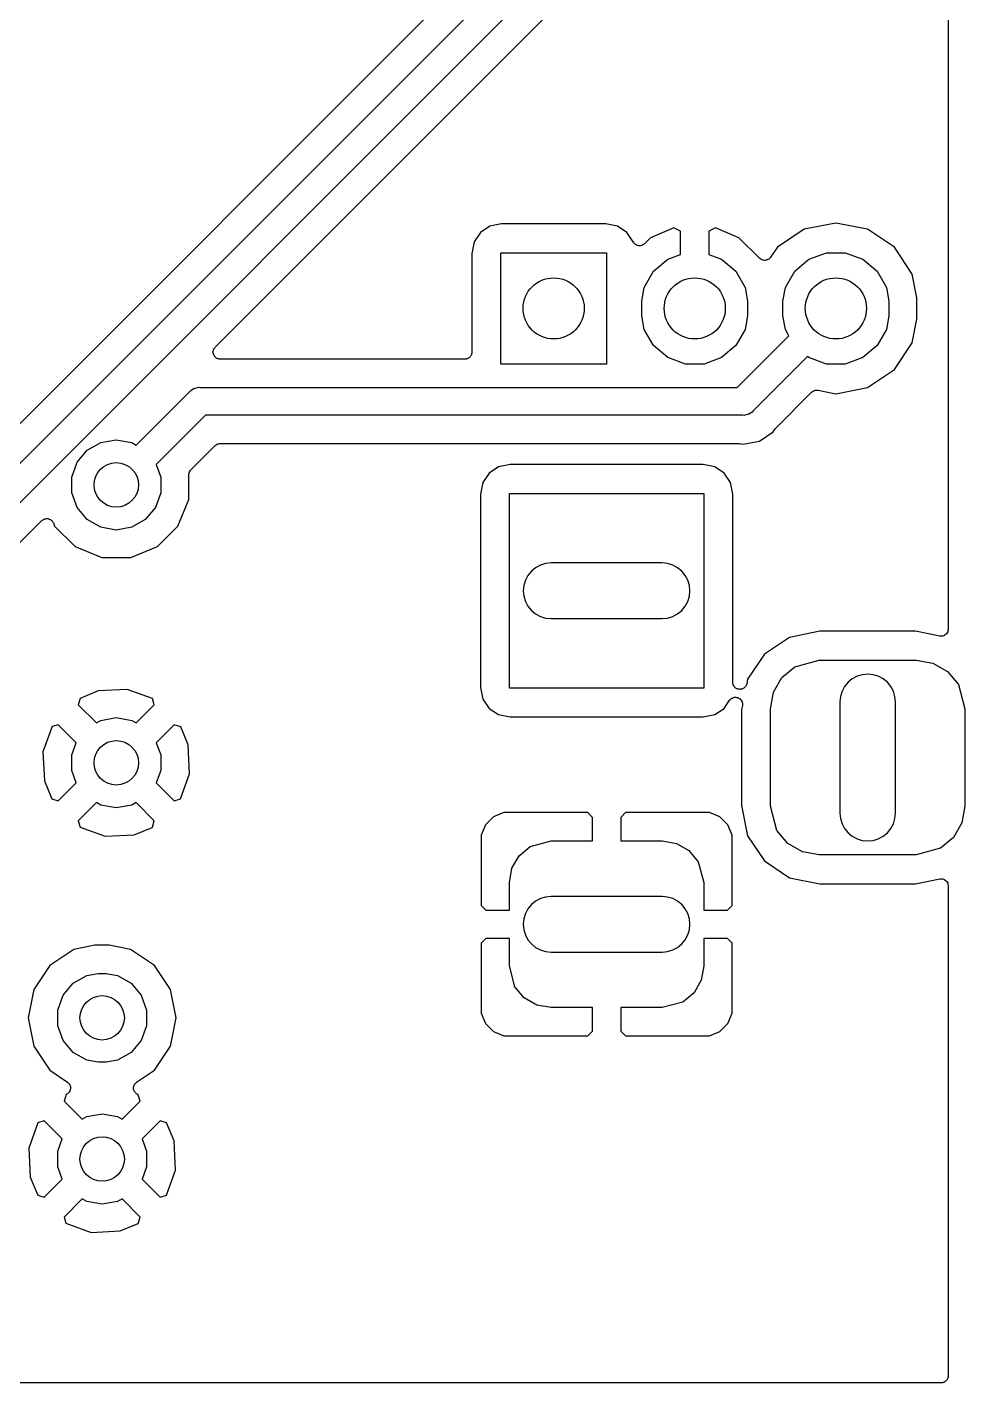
# Model space of a CAD drawing. Extents: x 137.1 to 186.2, y -96.2 to -47.4.
# Drawn here: x 169.27 to 186.16, y -96.23 to -71.84 of the extents above; entities that cross this region are included whole.
import ezdxf

# ---------------------------------------------------------------- set-up
doc = ezdxf.new("R2010")
doc.units = 0
doc.header["$MEASUREMENT"] = 0
doc.layers.add('BLACK', color=7, linetype='CONTINUOUS')

msp = doc.modelspace()

# ---------------------------------------------------------------- linework, layer by layer
at = {"layer": 'BLACK', "linetype": 'CONTINUOUS'}
for p, q in [((179.244, -68.8676), (167.029, -81.0827)), ((167.197, -81.6324), (179.657, -69.1729)), ((179.945, -69.592), (167.616, -81.9205)), ((185.854, -69.8537), (185.853, -82.6699)), ((172.659, -77.5958), (180.1, -70.1549)), ((183.832, -75.3619), (183.262, -75.4752)), ((184.402, -75.4752), (183.832, -75.3619)), ((177.433, -75.5323), (177.321, -75.7003)), ((177.601, -75.42), (177.433, -75.5323)), ((177.812, -75.3781), (177.601, -75.42)), ((179.692, -75.3781), (177.812, -75.3781)), ((179.903, -75.42), (179.692, -75.3781)), ((180.071, -75.5323), (179.903, -75.42)), ((180.194, -75.7162), (180.071, -75.5323)), ((180.916, -75.4477), (180.497, -75.6297)), ((181.038, -75.5073), (180.916, -75.4477)), ((181.038, -75.9298), (181.038, -75.5073)), ((181.668, -75.4477), (181.546, -75.5073)), ((181.546, -75.5073), (181.546, -75.9298)), ((182.087, -75.6297), (181.668, -75.4477)), ((183.262, -75.4752), (182.779, -75.798)), ((184.885, -75.798), (184.402, -75.4752)), ((177.321, -75.7003), (177.279, -75.911)), ((180.194, -75.7167), (180.194, -75.7162)), ((180.194, -75.7174), (180.194, -75.7167)), ((180.209, -75.7326), (180.194, -75.7174)), ((180.224, -75.7481), (180.209, -75.7326)), ((180.225, -75.7484), (180.224, -75.7481)), ((180.225, -75.7489), (180.225, -75.7484)), ((180.245, -75.7581), (180.225, -75.7489)), ((180.264, -75.7676), (180.245, -75.7581)), ((180.265, -75.768), (180.264, -75.7676)), ((180.264, -75.7676), (180.264, -75.7676)), ((180.286, -75.7701), (180.265, -75.768)), ((180.308, -75.7724), (180.286, -75.7701)), ((180.309, -75.7723), (180.308, -75.7722)), ((180.308, -75.7722), (180.308, -75.7724)), ((180.33, -75.7669), (180.309, -75.7723)), ((180.35, -75.7619), (180.33, -75.7669)), ((180.351, -75.7615), (180.35, -75.7619)), ((180.352, -75.7613), (180.351, -75.7615)), ((180.369, -75.7492), (180.352, -75.7613)), ((180.387, -75.7374), (180.369, -75.7492)), ((180.388, -75.7364), (180.387, -75.7368)), ((180.387, -75.7368), (180.387, -75.7374)), ((180.497, -75.6297), (180.388, -75.7364)), ((182.464, -75.9987), (182.087, -75.6297)), ((182.779, -75.798), (182.658, -75.9785)), ((185.208, -76.2811), (184.885, -75.798)), ((177.279, -75.911), (177.279, -77.6856)), ((177.799, -77.8985), (177.799, -75.8985)), ((177.799, -75.8985), (179.704, -75.8985)), ((179.704, -75.8985), (179.704, -77.8985)), ((180.551, -76.2293), (180.808, -76.0134)), ((180.808, -76.0134), (181.038, -75.9298)), ((181.546, -75.9298), (181.776, -76.0134)), ((181.776, -76.0134), (182.033, -76.2293)), ((182.465, -75.9991), (182.464, -75.9987)), ((182.465, -75.9997), (182.465, -75.9991)), ((182.483, -76.0116), (182.465, -75.9997)), ((182.5, -76.0237), (182.483, -76.0116)), ((182.501, -76.0238), (182.5, -76.0237)), ((182.502, -76.0242), (182.501, -76.0238)), ((182.522, -76.0293), (182.502, -76.0242)), ((182.543, -76.0346), (182.522, -76.0293)), ((182.544, -76.0345), (182.543, -76.0346)), ((182.545, -76.0347), (182.544, -76.0345)), ((182.566, -76.0324), (182.545, -76.0347)), ((182.587, -76.0303), (182.566, -76.0324)), ((182.588, -76.03), (182.587, -76.0303)), ((182.608, -76.0204), (182.588, -76.0299)), ((182.588, -76.0299), (182.588, -76.03)), ((182.627, -76.0112), (182.608, -76.0204)), ((182.628, -76.0104), (182.627, -76.0107)), ((182.627, -76.0107), (182.627, -76.0112)), ((182.643, -75.995), (182.628, -76.0104)), ((182.658, -75.9797), (182.643, -75.995)), ((182.658, -75.9785), (182.658, -75.979)), ((182.658, -75.979), (182.658, -75.9797)), ((183.091, -76.2293), (183.348, -76.0134)), ((183.348, -76.0134), (183.664, -75.8985)), ((183.664, -75.8985), (184, -75.8985)), ((184, -75.8985), (184.316, -76.0134)), ((184.316, -76.0134), (184.573, -76.2293)), ((180.383, -76.5202), (180.551, -76.2293)), ((182.033, -76.2293), (182.201, -76.5202)), ((182.923, -76.5202), (183.091, -76.2293)), ((184.573, -76.2293), (184.741, -76.5202)), ((185.292, -76.7072), (185.208, -76.2811)), ((180.339, -76.7677), (180.383, -76.5202)), ((182.201, -76.5202), (182.244, -76.7677)), ((182.879, -76.7677), (182.923, -76.5202)), ((184.741, -76.5202), (184.784, -76.7677)), ((180.339, -77.0293), (180.339, -76.7677)), ((182.244, -76.7677), (182.244, -77.0293)), ((182.879, -77.0293), (182.879, -76.7677)), ((184.784, -76.7677), (184.784, -77.0293)), ((185.292, -77.0898), (185.292, -76.7072)), ((180.383, -77.2768), (180.339, -77.0293)), ((182.244, -77.0293), (182.201, -77.2768)), ((182.923, -77.2768), (182.879, -77.0293)), ((184.784, -77.0293), (184.741, -77.2768)), ((180.551, -77.5677), (180.383, -77.2768)), ((182.201, -77.2768), (182.033, -77.5677)), ((182.988, -77.389), (182.923, -77.2768)), ((184.741, -77.2768), (184.573, -77.5677)), ((185.208, -77.5159), (185.292, -77.0898)), ((182.056, -78.3206), (182.988, -77.389)), ((184.885, -77.999), (185.208, -77.5159)), ((172.623, -77.6745), (172.624, -77.6691)), ((172.624, -77.6911), (172.623, -77.6745)), ((172.624, -77.6635), (172.63, -77.648)), ((172.624, -77.6691), (172.624, -77.6635)), ((172.624, -77.7077), (172.624, -77.6911)), ((172.626, -77.7129), (172.624, -77.7077)), ((172.627, -77.7185), (172.626, -77.7129)), ((172.634, -77.7335), (172.627, -77.7185)), ((172.63, -77.648), (172.634, -77.6319)), ((172.634, -77.6319), (172.637, -77.6274)), ((172.639, -77.7491), (172.634, -77.7335)), ((172.637, -77.6274), (172.639, -77.6221)), ((172.639, -77.6221), (172.65, -77.6094)), ((172.643, -77.7534), (172.639, -77.7491)), ((172.645, -77.7584), (172.643, -77.7534)), ((172.657, -77.7702), (172.645, -77.7584)), ((172.65, -77.6094), (172.659, -77.5958)), ((172.668, -77.7829), (172.657, -77.7702)), ((172.672, -77.7857), (172.668, -77.7829)), ((172.676, -77.7896), (172.672, -77.7857)), ((172.691, -77.7966), (172.676, -77.7896)), ((172.706, -77.8049), (172.691, -77.7966)), ((172.711, -77.8059), (172.706, -77.8049)), ((172.716, -77.8083), (172.711, -77.8059)), ((172.733, -77.8097), (172.716, -77.8083)), ((172.749, -77.8126), (172.733, -77.8097)), ((177.185, -77.8069), (177.174, -77.8107)), ((177.195, -77.8049), (177.185, -77.8069)), ((177.205, -77.7994), (177.195, -77.8049)), ((177.216, -77.7956), (177.205, -77.7994)), ((177.224, -77.7884), (177.216, -77.7956)), ((177.234, -77.7829), (177.224, -77.7884)), ((177.241, -77.7744), (177.234, -77.7829)), ((177.249, -77.7672), (177.241, -77.7744)), ((177.255, -77.7576), (177.249, -77.7672)), ((177.262, -77.7491), (177.255, -77.7576)), ((177.266, -77.7387), (177.262, -77.7491)), ((177.271, -77.729), (177.266, -77.7387)), ((177.273, -77.7181), (177.271, -77.729)), ((177.277, -77.7077), (177.273, -77.7181)), ((177.279, -77.6856), (177.277, -77.6965)), ((177.277, -77.6965), (177.277, -77.7077)), ((180.808, -77.7836), (180.551, -77.5677)), ((181.124, -77.8985), (180.808, -77.7836)), ((181.776, -77.7836), (181.46, -77.8985)), ((182.033, -77.5677), (181.776, -77.7836)), ((183.322, -77.7617), (182.344, -78.7397)), ((183.348, -77.7836), (183.322, -77.7617)), ((183.664, -77.8985), (183.348, -77.7836)), ((184.316, -77.7836), (184, -77.8985)), ((184.573, -77.5677), (184.316, -77.7836)), ((177.152, -77.8126), (172.749, -77.8126)), ((177.163, -77.8107), (177.152, -77.8126)), ((177.174, -77.8107), (177.163, -77.8107)), ((179.704, -77.8985), (177.799, -77.8985)), ((181.46, -77.8985), (181.124, -77.8985)), ((184, -77.8985), (183.664, -77.8985)), ((184.402, -78.3218), (184.885, -77.999)), ((171.239, -79.3584), (172.196, -78.4015)), ((172.196, -78.4015), (172.218, -78.3761)), ((172.218, -78.3761), (172.246, -78.3596)), ((172.246, -78.3596), (172.274, -78.3405)), ((172.274, -78.3405), (172.284, -78.3376)), ((172.284, -78.3376), (172.294, -78.3321)), ((172.294, -78.3321), (172.327, -78.3263)), ((172.327, -78.3263), (172.359, -78.3177)), ((172.359, -78.3177), (172.392, -78.3206)), ((172.392, -78.3206), (182.056, -78.3206)), ((182.758, -79.045), (183.396, -78.406)), ((183.396, -78.406), (183.411, -78.3957)), ((183.411, -78.3957), (183.425, -78.3845)), ((183.425, -78.3845), (183.429, -78.3831)), ((183.429, -78.3831), (183.433, -78.3807)), ((183.433, -78.3807), (183.45, -78.3761)), ((183.45, -78.3761), (183.467, -78.3703)), ((183.467, -78.3703), (183.471, -78.3704)), ((183.471, -78.3704), (183.475, -78.3693)), ((183.475, -78.3693), (183.493, -78.3709)), ((183.493, -78.3709), (183.511, -78.3713)), ((183.511, -78.3713), (183.832, -78.4351)), ((183.832, -78.4351), (184.402, -78.3218)), ((182.294, -78.7816), (182.267, -78.8007)), ((182.323, -78.7651), (182.294, -78.7816)), ((182.344, -78.7397), (182.323, -78.7651)), ((172.484, -78.8206), (171.597, -79.7085)), ((182.149, -78.8206), (172.484, -78.8206)), ((182.182, -78.8235), (182.149, -78.8206)), ((182.214, -78.8149), (182.182, -78.8235)), ((182.247, -78.8091), (182.214, -78.8149)), ((182.256, -78.8036), (182.247, -78.8091)), ((182.267, -78.8007), (182.256, -78.8036)), ((170.6, -79.3101), (170.878, -79.2612)), ((170.878, -79.2612), (171.156, -79.3101)), ((182.456, -79.2846), (182.706, -79.1171)), ((182.706, -79.1171), (182.742, -79.0642)), ((182.742, -79.0642), (182.75, -79.0552)), ((182.75, -79.0552), (182.758, -79.045)), ((170.174, -79.6673), (170.356, -79.4512)), ((170.356, -79.4512), (170.6, -79.3101)), ((171.156, -79.3101), (171.239, -79.3584)), ((172.223, -79.8003), (172.658, -79.3658)), ((172.658, -79.3658), (172.662, -79.3626)), ((172.662, -79.3626), (172.666, -79.3583)), ((172.666, -79.3583), (172.68, -79.35)), ((172.68, -79.35), (172.694, -79.3405)), ((172.694, -79.3405), (172.699, -79.3391)), ((172.699, -79.3391), (172.704, -79.3363)), ((172.704, -79.3363), (172.72, -79.3334)), ((172.72, -79.3334), (172.736, -79.3291)), ((172.736, -79.3291), (172.742, -79.3296)), ((172.742, -79.3296), (172.747, -79.3286)), ((172.747, -79.3286), (182.073, -79.3286)), ((182.073, -79.3286), (182.085, -79.3308)), ((182.085, -79.3308), (182.098, -79.331)), ((182.098, -79.331), (182.16, -79.3434)), ((182.16, -79.3434), (182.222, -79.331)), ((182.222, -79.331), (182.456, -79.2846)), ((182.222, -79.331), (182.222, -79.331)), ((170.078, -79.9324), (170.174, -79.6673)), ((171.597, -79.7085), (171.678, -79.9324)), ((177.757, -79.75), (177.589, -79.8623)), ((177.968, -79.7081), (177.757, -79.75)), ((181.442, -79.7081), (177.968, -79.7081)), ((181.653, -79.75), (181.442, -79.7081)), ((181.821, -79.8623), (181.653, -79.75)), ((170.078, -80.2146), (170.078, -79.9324)), ((171.678, -79.9324), (171.678, -80.2146)), ((172.186, -79.879), (172.191, -79.863)), ((172.187, -79.8846), (172.186, -79.879)), ((172.186, -79.8901), (172.187, -79.8846)), ((172.186, -80.3337), (172.186, -79.8901)), ((172.191, -79.863), (172.194, -79.8466)), ((172.194, -79.8466), (172.196, -79.8418)), ((172.196, -79.8418), (172.198, -79.8364)), ((172.198, -79.8364), (172.207, -79.8228)), ((172.207, -79.8228), (172.216, -79.8084)), ((172.216, -79.8084), (172.22, -79.8049)), ((172.22, -79.8049), (172.223, -79.8003)), ((177.589, -79.8623), (177.476, -80.0303)), ((181.934, -80.0303), (181.821, -79.8623)), ((170.174, -80.4797), (170.078, -80.2146)), ((171.678, -80.2146), (171.582, -80.4797)), ((177.476, -80.0303), (177.435, -80.241)), ((177.435, -80.241), (177.435, -83.716)), ((177.955, -83.7285), (177.955, -80.2285)), ((177.955, -80.2285), (181.455, -80.2285)), ((181.455, -80.2285), (181.455, -83.7285)), ((181.975, -80.241), (181.934, -80.0303)), ((181.975, -83.6265), (181.975, -80.241)), ((170.356, -80.6958), (170.174, -80.4797)), ((171.582, -80.4797), (171.4, -80.6958)), ((171.987, -80.8144), (172.186, -80.3337)), ((168.161, -82.0937), (169.539, -80.7166)), ((169.539, -80.7166), (169.55, -80.7087)), ((169.55, -80.7087), (169.56, -80.6993)), ((169.56, -80.6993), (169.568, -80.6961)), ((169.568, -80.6961), (169.575, -80.6913)), ((169.575, -80.6913), (169.588, -80.6877)), ((169.588, -80.6877), (169.601, -80.6824)), ((169.601, -80.6824), (169.609, -80.6821)), ((169.609, -80.6821), (169.617, -80.6799)), ((169.617, -80.6799), (169.631, -80.6811)), ((169.631, -80.6811), (169.645, -80.6805)), ((169.645, -80.6805), (169.653, -80.683)), ((169.653, -80.683), (169.661, -80.6838)), ((169.661, -80.6838), (169.674, -80.6896)), ((169.674, -80.6896), (169.687, -80.6938)), ((169.687, -80.6938), (169.694, -80.6989)), ((169.694, -80.6989), (169.701, -80.7024)), ((169.701, -80.7024), (169.711, -80.7122)), ((169.711, -80.7122), (169.722, -80.7206)), ((169.722, -80.7206), (169.726, -80.7277)), ((169.726, -80.7277), (169.732, -80.7336)), ((169.732, -80.7336), (169.738, -80.7461)), ((170.6, -80.8369), (170.356, -80.6958)), ((171.4, -80.6958), (171.156, -80.8369)), ((169.738, -80.7461), (169.746, -80.7578)), ((169.746, -80.7578), (169.769, -80.8144)), ((169.769, -80.8144), (170.137, -81.1824)), ((170.878, -80.8858), (170.6, -80.8369)), ((171.156, -80.8369), (170.878, -80.8858)), ((171.619, -81.1824), (171.987, -80.8144)), ((170.137, -81.1824), (170.618, -81.3815)), ((171.138, -81.3815), (171.619, -81.1824)), ((170.618, -81.3815), (171.138, -81.3815)), ((178.289, -81.7007), (178.243, -81.7872)), ((178.351, -81.6249), (178.289, -81.7007)), ((178.427, -81.5628), (178.351, -81.6249)), ((178.514, -81.5166), (178.427, -81.5628)), ((178.607, -81.4881), (178.514, -81.5166)), ((178.705, -81.4785), (178.607, -81.4881)), ((180.705, -81.4785), (178.705, -81.4785)), ((180.803, -81.4881), (180.705, -81.4785)), ((180.896, -81.5166), (180.803, -81.4881)), ((180.983, -81.5628), (180.896, -81.5166)), ((181.059, -81.6249), (180.983, -81.5628)), ((181.121, -81.7007), (181.059, -81.6249)), ((181.167, -81.7872), (181.121, -81.7007)), ((178.215, -81.881), (178.205, -81.9785)), ((178.243, -81.7872), (178.215, -81.881)), ((181.195, -81.881), (181.167, -81.7872)), ((181.205, -81.9785), (181.195, -81.881)), ((178.205, -81.9785), (178.215, -82.076)), ((178.215, -82.076), (178.243, -82.1698)), ((178.243, -82.1698), (178.289, -82.2563)), ((181.121, -82.2563), (181.167, -82.1698)), ((181.167, -82.1698), (181.195, -82.076)), ((181.195, -82.076), (181.205, -81.9785)), ((178.289, -82.2563), (178.351, -82.3321)), ((178.351, -82.3321), (178.427, -82.3942)), ((178.427, -82.3942), (178.514, -82.4404)), ((178.514, -82.4404), (178.607, -82.4689)), ((180.803, -82.4689), (180.896, -82.4404)), ((180.896, -82.4404), (180.983, -82.3942)), ((180.983, -82.3942), (181.059, -82.3321)), ((181.059, -82.3321), (181.121, -82.2563)), ((178.607, -82.4689), (178.705, -82.4785)), ((178.705, -82.4785), (180.705, -82.4785)), ((180.705, -82.4785), (180.803, -82.4689)), ((185.853, -82.6726), (185.849, -82.6929)), ((185.853, -82.6699), (185.853, -82.6713)), ((185.853, -82.6713), (185.853, -82.6726)), ((182.997, -82.8166), (182.545, -83.1185)), ((183.543, -82.7081), (182.997, -82.8166)), ((185.267, -82.7081), (183.543, -82.7081)), ((185.702, -82.7944), (185.267, -82.7081)), ((185.703, -82.7945), (185.702, -82.7944)), ((185.704, -82.7949), (185.703, -82.7945)), ((185.725, -82.7949), (185.704, -82.7949)), ((185.746, -82.7954), (185.725, -82.7949)), ((185.747, -82.7949), (185.746, -82.7954)), ((185.749, -82.7949), (185.747, -82.7949)), ((185.768, -82.7879), (185.749, -82.7949)), ((185.788, -82.7812), (185.768, -82.7879)), ((185.789, -82.7803), (185.788, -82.7812)), ((185.79, -82.7799), (185.789, -82.7803)), ((185.806, -82.7666), (185.79, -82.7799)), ((185.822, -82.7536), (185.806, -82.7666)), ((185.823, -82.7524), (185.822, -82.7536)), ((185.824, -82.7515), (185.823, -82.7524)), ((185.834, -82.7336), (185.824, -82.7515)), ((185.845, -82.7159), (185.834, -82.7336)), ((185.846, -82.7133), (185.845, -82.7145)), ((185.845, -82.7145), (185.845, -82.7159)), ((185.849, -82.6929), (185.846, -82.7133)), ((182.545, -83.1185), (182.243, -83.5704)), ((182.86, -83.5411), (183.093, -83.3457)), ((183.093, -83.3457), (183.53, -83.2285)), ((183.53, -83.2285), (185.28, -83.2285)), ((185.28, -83.2285), (185.579, -83.2813)), ((185.579, -83.2813), (185.842, -83.4332)), ((181.977, -83.6361), (181.975, -83.6265)), ((181.977, -83.6458), (181.977, -83.6361)), ((181.981, -83.6576), (181.977, -83.6458)), ((181.983, -83.6699), (181.981, -83.6576)), ((182.223, -83.6604), (182.222, -83.6699)), ((182.227, -83.6513), (182.223, -83.6604)), ((182.243, -83.5704), (182.227, -83.6513)), ((182.708, -83.8042), (182.86, -83.5411)), ((184.051, -83.6249), (183.989, -83.7007)), ((184.127, -83.5628), (184.051, -83.6249)), ((184.214, -83.5166), (184.127, -83.5628)), ((184.307, -83.4881), (184.214, -83.5166)), ((184.405, -83.4785), (184.307, -83.4881)), ((184.503, -83.4881), (184.405, -83.4785)), ((184.596, -83.5166), (184.503, -83.4881)), ((184.683, -83.5628), (184.596, -83.5166)), ((184.759, -83.6249), (184.683, -83.5628)), ((184.821, -83.7007), (184.759, -83.6249)), ((185.842, -83.4332), (186.038, -83.666)), ((170.553, -83.7795), (170.228, -83.9139)), ((171.076, -83.7546), (170.553, -83.7795)), ((171.529, -83.9175), (171.076, -83.7546)), ((177.435, -83.716), (177.476, -83.9267)), ((181.455, -83.7285), (177.955, -83.7285)), ((181.966, -83.9085), (181.983, -83.8992)), ((181.988, -83.6784), (181.983, -83.6699)), ((181.983, -83.8992), (181.986, -83.8988)), ((181.986, -83.8988), (181.989, -83.8976)), ((181.991, -83.6876), (181.988, -83.6784)), ((181.989, -83.8976), (182.008, -83.8955)), ((181.999, -83.6973), (181.991, -83.6876)), ((182.005, -83.7081), (181.999, -83.6973)), ((182.013, -83.7144), (182.005, -83.7081)), ((182.008, -83.8955), (182.027, -83.8925)), ((182.019, -83.722), (182.013, -83.7144)), ((182.029, -83.7285), (182.019, -83.722)), ((182.027, -83.8925), (182.03, -83.8931)), ((182.039, -83.7365), (182.029, -83.7285)), ((182.03, -83.8931), (182.033, -83.8928)), ((182.033, -83.8928), (182.051, -83.8974)), ((182.048, -83.7398), (182.039, -83.7365)), ((182.056, -83.7449), (182.048, -83.7398)), ((182.051, -83.8974), (182.07, -83.9011)), ((182.069, -83.7473), (182.056, -83.7449)), ((182.08, -83.7516), (182.069, -83.7473)), ((182.07, -83.9011), (182.073, -83.9026)), ((182.073, -83.9026), (182.075, -83.9033)), ((182.075, -83.9033), (182.091, -83.914)), ((182.09, -83.7516), (182.08, -83.7516)), ((182.1, -83.7535), (182.09, -83.7516)), ((182.112, -83.7516), (182.1, -83.7535)), ((182.124, -83.7516), (182.112, -83.7516)), ((182.134, -83.7482), (182.124, -83.7516)), ((182.143, -83.7468), (182.134, -83.7482)), ((182.154, -83.7408), (182.143, -83.7468)), ((182.166, -83.7365), (182.154, -83.7408)), ((182.173, -83.7302), (182.166, -83.7365)), ((182.182, -83.7256), (182.173, -83.7302)), ((182.19, -83.7162), (182.182, -83.7256)), ((182.2, -83.7081), (182.19, -83.7162)), ((182.205, -83.6997), (182.2, -83.7081)), ((182.211, -83.6924), (182.205, -83.6997)), ((182.216, -83.6808), (182.211, -83.6924)), ((182.222, -83.6699), (182.216, -83.6808)), ((182.655, -84.1035), (182.708, -83.8042)), ((183.915, -83.881), (183.905, -83.9785)), ((183.943, -83.7872), (183.915, -83.881)), ((183.989, -83.7007), (183.943, -83.7872)), ((184.867, -83.7872), (184.821, -83.7007)), ((184.895, -83.881), (184.867, -83.7872)), ((184.905, -83.9785), (184.895, -83.881)), ((186.038, -83.666), (186.155, -84.1035)), ((170.228, -83.9139), (170.193, -84.0297)), ((170.193, -84.0297), (170.52, -84.3564)), ((171.236, -84.3564), (171.563, -84.0297)), ((171.563, -84.0297), (171.529, -83.9175)), ((177.476, -83.9267), (177.589, -84.0947)), ((177.589, -84.0947), (177.757, -84.207)), ((181.653, -84.207), (181.821, -84.0947)), ((181.821, -84.0947), (181.919, -83.9489)), ((181.919, -83.9489), (181.932, -83.935)), ((181.932, -83.935), (181.945, -83.9205)), ((181.945, -83.9205), (181.947, -83.9191)), ((181.947, -83.9191), (181.949, -83.9171)), ((181.949, -83.9171), (181.966, -83.9085)), ((182.091, -83.914), (182.108, -83.924)), ((182.108, -83.924), (182.11, -83.9262)), ((182.11, -83.9262), (182.112, -83.9278)), ((182.112, -83.9278), (182.124, -83.9433)), ((182.124, -83.9433), (182.136, -83.9584)), ((182.149, -84.0443), (182.135, -84.116)), ((182.135, -84.116), (182.135, -85.841)), ((182.136, -83.9584), (182.137, -83.9611)), ((182.137, -83.9611), (182.138, -83.9633)), ((182.138, -83.9633), (182.144, -83.9819)), ((182.144, -83.9819), (182.15, -84.0002)), ((182.151, -84.0057), (182.149, -84.0249)), ((182.149, -84.0249), (182.149, -84.0443)), ((182.15, -84.0002), (182.15, -84.003)), ((182.15, -84.003), (182.151, -84.0057)), ((182.655, -85.8535), (182.655, -84.1035)), ((183.905, -83.9785), (183.905, -85.9785)), ((184.905, -85.9785), (184.905, -83.9785)), ((186.155, -84.1035), (186.155, -85.8535)), ((169.834, -84.3889), (169.722, -84.4226)), ((170.158, -84.7127), (169.834, -84.3889)), ((170.52, -84.3564), (170.6, -84.3101)), ((170.6, -84.3101), (170.878, -84.2612)), ((170.878, -84.2612), (171.156, -84.3101)), ((171.156, -84.3101), (171.236, -84.3564)), ((171.922, -84.3889), (171.598, -84.7127)), ((172.038, -84.4237), (171.922, -84.3889)), ((177.757, -84.207), (177.968, -84.2489)), ((177.968, -84.2489), (181.442, -84.2489)), ((181.442, -84.2489), (181.653, -84.207)), ((169.722, -84.4226), (169.559, -84.8759)), ((172.172, -84.7482), (172.038, -84.4237)), ((169.559, -84.8759), (169.584, -85.3988)), ((170.078, -84.9324), (170.158, -84.7127)), ((171.598, -84.7127), (171.678, -84.9324)), ((172.197, -85.2711), (172.172, -84.7482)), ((170.078, -85.2146), (170.078, -84.9324)), ((171.678, -84.9324), (171.678, -85.2146)), ((170.158, -85.4343), (170.078, -85.2146)), ((171.678, -85.2146), (171.598, -85.4343)), ((172.034, -85.7244), (172.197, -85.2711)), ((169.584, -85.3988), (169.718, -85.7233)), ((169.834, -85.7581), (170.158, -85.4343)), ((171.598, -85.4343), (171.922, -85.7581)), ((169.718, -85.7233), (169.834, -85.7581)), ((170.52, -85.7906), (170.193, -86.1173)), ((170.6, -85.8369), (170.52, -85.7906)), ((170.878, -85.8858), (170.6, -85.8369)), ((171.156, -85.8369), (170.878, -85.8858)), ((171.236, -85.7906), (171.156, -85.8369)), ((171.563, -86.1173), (171.236, -85.7906)), ((171.922, -85.7581), (172.034, -85.7244)), ((182.135, -85.841), (182.243, -86.3866)), ((182.772, -86.291), (182.655, -85.8535)), ((186.155, -85.8535), (186.102, -86.1528)), ((177.667, -86.0478), (177.524, -86.1907)), ((177.854, -85.9705), (177.667, -86.0478)), ((179.367, -85.9705), (177.854, -85.9705)), ((179.451, -86.0549), (179.367, -85.9705)), ((179.451, -86.4785), (179.451, -86.0549)), ((180.043, -85.9705), (179.959, -86.0549)), ((179.959, -86.0549), (179.959, -86.4785)), ((181.556, -85.9705), (180.043, -85.9705)), ((181.743, -86.0478), (181.556, -85.9705)), ((181.886, -86.1907), (181.743, -86.0478)), ((183.905, -85.9785), (183.915, -86.076)), ((183.915, -86.076), (183.943, -86.1698)), ((184.867, -86.1698), (184.895, -86.076)), ((184.895, -86.076), (184.905, -85.9785)), ((170.193, -86.1173), (170.227, -86.2295)), ((170.227, -86.2295), (170.68, -86.3924)), ((171.203, -86.3675), (171.523, -86.2349)), ((171.523, -86.2349), (171.528, -86.2331)), ((171.528, -86.2331), (171.563, -86.1173)), ((177.524, -86.1907), (177.447, -86.3775)), ((181.963, -86.3775), (181.886, -86.1907)), ((182.968, -86.5238), (182.772, -86.291)), ((183.943, -86.1698), (183.989, -86.2563)), ((183.989, -86.2563), (184.051, -86.3321)), ((184.051, -86.3321), (184.127, -86.3942)), ((184.683, -86.3942), (184.759, -86.3321)), ((184.759, -86.3321), (184.821, -86.2563)), ((184.821, -86.2563), (184.867, -86.1698)), ((186.102, -86.1528), (185.95, -86.4159)), ((170.68, -86.3924), (171.203, -86.3675)), ((177.447, -86.3775), (177.447, -87.6401)), ((178.13, -86.7464), (178.33, -86.579)), ((178.33, -86.579), (178.705, -86.4785)), ((178.705, -86.4785), (179.451, -86.4785)), ((179.959, -86.4785), (180.705, -86.4785)), ((180.705, -86.4785), (180.962, -86.5237)), ((180.962, -86.5237), (181.187, -86.654)), ((181.963, -87.6401), (181.963, -86.3775)), ((182.243, -86.3866), (182.545, -86.8385)), ((183.231, -86.6757), (182.968, -86.5238)), ((184.127, -86.3942), (184.214, -86.4404)), ((184.214, -86.4404), (184.307, -86.4689)), ((184.307, -86.4689), (184.405, -86.4785)), ((184.405, -86.4785), (184.503, -86.4689)), ((184.503, -86.4689), (184.596, -86.4404)), ((184.596, -86.4404), (184.683, -86.3942)), ((185.95, -86.4159), (185.718, -86.6113)), ((178, -86.972), (178.13, -86.7464)), ((181.187, -86.654), (181.355, -86.8535)), ((183.53, -86.7285), (183.231, -86.6757)), ((185.28, -86.7285), (183.53, -86.7285)), ((185.718, -86.6113), (185.28, -86.7285)), ((177.955, -87.2285), (178, -86.972)), ((181.355, -86.8535), (181.455, -87.2285)), ((182.545, -86.8385), (182.997, -87.1404)), ((177.955, -87.7245), (177.955, -87.2285)), ((181.455, -87.2285), (181.455, -87.7245)), ((182.997, -87.1404), (183.543, -87.2489)), ((183.543, -87.2489), (185.267, -87.2489)), ((185.267, -87.2489), (185.702, -87.1626)), ((185.702, -87.1626), (185.703, -87.1625)), ((185.703, -87.1625), (185.704, -87.1621)), ((185.704, -87.1621), (185.725, -87.1621)), ((185.725, -87.1621), (185.746, -87.1616)), ((185.746, -87.1616), (185.747, -87.1621)), ((185.747, -87.1621), (185.749, -87.1621)), ((185.749, -87.1621), (185.768, -87.1691)), ((185.768, -87.1691), (185.788, -87.1758)), ((185.788, -87.1758), (185.789, -87.1767)), ((185.789, -87.1767), (185.79, -87.1771)), ((185.79, -87.1771), (185.806, -87.1904)), ((185.806, -87.1904), (185.822, -87.2034)), ((185.822, -87.2034), (185.823, -87.2046)), ((185.823, -87.2046), (185.824, -87.2055)), ((185.824, -87.2055), (185.834, -87.2234)), ((185.834, -87.2234), (185.845, -87.2411)), ((185.845, -87.2411), (185.845, -87.2425)), ((185.845, -87.2425), (185.846, -87.2437)), ((185.846, -87.2437), (185.849, -87.2641)), ((185.849, -87.2641), (185.853, -87.2844)), ((185.853, -87.2844), (185.853, -87.2857)), ((185.853, -87.2857), (185.853, -87.2871)), ((185.853, -87.2871), (185.853, -96.1025)), ((178.427, -87.5628), (178.351, -87.6249)), ((178.514, -87.5166), (178.427, -87.5628)), ((178.607, -87.4881), (178.514, -87.5166)), ((178.705, -87.4785), (178.607, -87.4881)), ((180.705, -87.4785), (178.705, -87.4785)), ((180.803, -87.4881), (180.705, -87.4785)), ((180.896, -87.5166), (180.803, -87.4881)), ((180.983, -87.5628), (180.896, -87.5166)), ((181.059, -87.6249), (180.983, -87.5628)), ((177.447, -87.6401), (177.531, -87.7245)), ((177.531, -87.7245), (177.955, -87.7245)), ((178.243, -87.7872), (178.215, -87.881)), ((178.289, -87.7007), (178.243, -87.7872)), ((178.351, -87.6249), (178.289, -87.7007)), ((181.121, -87.7007), (181.059, -87.6249)), ((181.167, -87.7872), (181.121, -87.7007)), ((181.195, -87.881), (181.167, -87.7872)), ((181.455, -87.7245), (181.879, -87.7245)), ((181.879, -87.7245), (181.963, -87.6401)), ((178.215, -87.881), (178.205, -87.9785)), ((178.205, -87.9785), (178.215, -88.076)), ((181.205, -87.9785), (181.195, -87.881)), ((181.195, -88.076), (181.205, -87.9785)), ((177.531, -88.2325), (177.447, -88.3169)), ((177.955, -88.2325), (177.531, -88.2325)), ((177.955, -88.7285), (177.955, -88.2325)), ((178.215, -88.076), (178.243, -88.1698)), ((178.243, -88.1698), (178.289, -88.2563)), ((178.289, -88.2563), (178.351, -88.3321)), ((181.059, -88.3321), (181.121, -88.2563)), ((181.121, -88.2563), (181.167, -88.1698)), ((181.167, -88.1698), (181.195, -88.076)), ((181.455, -88.2325), (181.455, -88.7285)), ((181.879, -88.2325), (181.455, -88.2325)), ((181.963, -88.3169), (181.879, -88.2325)), ((170.114, -88.4299), (169.681, -88.719)), ((170.495, -88.354), (170.114, -88.4299)), ((170.753, -88.354), (170.495, -88.354)), ((170.928, -88.3888), (170.753, -88.354)), ((171.134, -88.4299), (170.928, -88.3888)), ((170.928, -88.3888), (170.928, -88.3888)), ((171.567, -88.719), (171.134, -88.4299)), ((177.447, -88.3169), (177.447, -89.5795)), ((178.351, -88.3321), (178.427, -88.3942)), ((178.427, -88.3942), (178.514, -88.4404)), ((178.514, -88.4404), (178.607, -88.4689)), ((178.607, -88.4689), (178.705, -88.4785)), ((178.705, -88.4785), (180.705, -88.4785)), ((180.705, -88.4785), (180.803, -88.4689)), ((180.803, -88.4689), (180.896, -88.4404)), ((180.896, -88.4404), (180.983, -88.3942)), ((180.983, -88.3942), (181.059, -88.3321)), ((181.963, -89.5795), (181.963, -88.3169)), ((169.681, -88.719), (169.392, -89.1516)), ((171.856, -89.1516), (171.567, -88.719)), ((178.055, -89.1035), (177.955, -88.7285)), ((181.455, -88.7285), (181.41, -88.985)), ((170.102, -89.0397), (170.346, -88.8986)), ((170.346, -88.8986), (170.554, -88.862)), ((170.554, -88.862), (170.694, -88.862)), ((170.694, -88.862), (170.902, -88.8986)), ((170.902, -88.8986), (171.146, -89.0397)), ((181.41, -88.985), (181.28, -89.2106)), ((169.392, -89.1516), (169.29, -89.662)), ((169.824, -89.5209), (169.92, -89.2558)), ((169.92, -89.2558), (170.102, -89.0397)), ((171.146, -89.0397), (171.328, -89.2558)), ((171.328, -89.2558), (171.424, -89.5209)), ((171.958, -89.662), (171.856, -89.1516)), ((178.223, -89.303), (178.055, -89.1035)), ((181.28, -89.2106), (181.08, -89.378)), ((178.448, -89.4333), (178.223, -89.303)), ((178.705, -89.4785), (178.448, -89.4333)), ((179.451, -89.4785), (178.705, -89.4785)), ((179.451, -89.9021), (179.451, -89.4785)), ((180.705, -89.4785), (179.959, -89.4785)), ((179.959, -89.4785), (179.959, -89.9021)), ((181.08, -89.378), (180.705, -89.4785)), ((169.29, -89.662), (169.392, -90.1724)), ((169.824, -89.8031), (169.824, -89.5209)), ((171.424, -89.5209), (171.424, -89.8031)), ((171.856, -90.1724), (171.958, -89.662)), ((177.447, -89.5795), (177.524, -89.7663)), ((181.886, -89.7663), (181.963, -89.5795)), ((169.92, -90.0682), (169.824, -89.8031)), ((171.424, -89.8031), (171.328, -90.0682)), ((177.524, -89.7663), (177.667, -89.9092)), ((177.667, -89.9092), (177.854, -89.9865)), ((177.854, -89.9865), (179.367, -89.9865)), ((179.367, -89.9865), (179.451, -89.9021)), ((179.959, -89.9021), (180.043, -89.9865)), ((180.043, -89.9865), (181.556, -89.9865)), ((181.556, -89.9865), (181.743, -89.9092)), ((181.743, -89.9092), (181.886, -89.7663)), ((169.392, -90.1724), (169.681, -90.605)), ((170.102, -90.2843), (169.92, -90.0682)), ((171.328, -90.0682), (171.146, -90.2843)), ((171.567, -90.605), (171.856, -90.1724)), ((170.346, -90.4254), (170.102, -90.2843)), ((170.554, -90.462), (170.346, -90.4254)), ((170.694, -90.462), (170.554, -90.462)), ((170.902, -90.4254), (170.694, -90.462)), ((171.146, -90.2843), (170.902, -90.4254)), ((169.681, -90.605), (170, -90.818)), ((171.245, -90.8201), (171.567, -90.605)), ((170, -90.818), (170.003, -90.8209)), ((170.003, -90.8209), (170.007, -90.8229)), ((170.007, -90.8229), (170.019, -90.8361)), ((170.019, -90.8361), (170.032, -90.8485)), ((170.032, -90.8485), (170.033, -90.8523)), ((170.033, -90.8523), (170.036, -90.8554)), ((170.036, -90.8554), (170.043, -90.872)), ((170.043, -90.9783), (170.042, -90.9823)), ((170.043, -90.872), (170.051, -90.8881)), ((170.045, -90.9748), (170.043, -90.9783)), ((170.05, -90.9573), (170.045, -90.9748)), ((170.055, -90.9402), (170.05, -90.9573)), ((170.051, -90.8881), (170.052, -90.8922)), ((170.052, -90.8922), (170.053, -90.8961)), ((170.053, -90.8961), (170.054, -90.9141)), ((170.054, -90.9141), (170.056, -90.9319)), ((170.056, -90.9319), (170.055, -90.936)), ((170.055, -90.936), (170.055, -90.9402)), ((171.189, -90.934), (171.191, -90.9191)), ((171.191, -90.941), (171.189, -90.934)), ((171.19, -90.9042), (171.193, -90.8974)), ((171.191, -90.9191), (171.19, -90.9042)), ((171.191, -90.9483), (171.191, -90.941)), ((171.196, -90.9623), (171.191, -90.9483)), ((171.193, -90.8974), (171.194, -90.8902)), ((171.194, -90.8902), (171.2, -90.8768)), ((171.199, -90.9769), (171.196, -90.9623)), ((171.203, -90.9829), (171.199, -90.9769)), ((171.2, -90.8768), (171.205, -90.8627)), ((171.205, -90.8627), (171.21, -90.8571)), ((171.21, -90.8571), (171.213, -90.8506)), ((171.213, -90.8506), (171.224, -90.8403)), ((171.224, -90.8403), (171.234, -90.8288)), ((171.234, -90.8288), (171.24, -90.8251)), ((171.24, -90.8251), (171.245, -90.8201)), ((169.974, -91.0424), (169.939, -91.1582)), ((169.939, -91.1582), (170.266, -91.4849)), ((169.978, -91.0409), (169.974, -91.0424)), ((169.981, -91.0387), (169.978, -91.0409)), ((169.985, -91.0375), (169.981, -91.0387)), ((170, -91.0269), (169.985, -91.0375)), ((170.015, -91.0172), (170, -91.0269)), ((170.018, -91.0139), (170.015, -91.0172)), ((170.021, -91.0114), (170.018, -91.0139)), ((170.031, -90.9965), (170.021, -91.0114)), ((170.042, -90.9823), (170.031, -90.9965)), ((170.982, -91.4849), (171.309, -91.1582)), ((171.206, -90.9897), (171.203, -90.9829)), ((171.216, -91.0011), (171.206, -90.9897)), ((171.224, -91.0135), (171.216, -91.0011)), ((171.23, -91.0178), (171.224, -91.0135)), ((171.234, -91.0233), (171.23, -91.0178)), ((171.247, -91.0308), (171.234, -91.0233)), ((171.259, -91.0396), (171.247, -91.0308)), ((171.266, -91.0416), (171.259, -91.0396)), ((171.273, -91.0452), (171.266, -91.0416)), ((171.275, -91.046), (171.273, -91.0452)), ((171.309, -91.1582), (171.275, -91.046)), ((170.266, -91.4849), (170.346, -91.4386)), ((170.346, -91.4386), (170.624, -91.3897)), ((170.624, -91.3897), (170.902, -91.4386)), ((170.902, -91.4386), (170.982, -91.4849)), ((169.468, -91.5511), (169.305, -92.0044)), ((169.58, -91.5174), (169.468, -91.5511)), ((169.904, -91.8412), (169.58, -91.5174)), ((171.668, -91.5174), (171.344, -91.8412)), ((171.784, -91.5522), (171.668, -91.5174)), ((171.918, -91.8767), (171.784, -91.5522)), ((169.824, -92.0609), (169.904, -91.8412)), ((171.344, -91.8412), (171.424, -92.0609)), ((171.943, -92.3996), (171.918, -91.8767)), ((169.305, -92.0044), (169.33, -92.5273)), ((169.824, -92.3431), (169.824, -92.0609)), ((171.424, -92.0609), (171.424, -92.3431)), ((169.904, -92.5628), (169.824, -92.3431)), ((171.424, -92.3431), (171.344, -92.5628)), ((171.78, -92.8529), (171.943, -92.3996)), ((169.33, -92.5273), (169.464, -92.8518)), ((169.58, -92.8866), (169.904, -92.5628)), ((171.344, -92.5628), (171.668, -92.8866)), ((169.464, -92.8518), (169.58, -92.8866)), ((170.266, -92.9191), (169.939, -93.2458)), ((170.346, -92.9654), (170.266, -92.9191)), ((170.982, -92.9191), (170.902, -92.9654)), ((171.309, -93.2458), (170.982, -92.9191)), ((171.668, -92.8866), (171.78, -92.8529)), ((170.624, -93.0143), (170.346, -92.9654)), ((170.902, -92.9654), (170.624, -93.0143)), ((169.939, -93.2458), (169.973, -93.358)), ((169.973, -93.358), (170.426, -93.5209)), ((170.949, -93.496), (171.274, -93.3616)), ((171.274, -93.3616), (171.309, -93.2458)), ((170.426, -93.5209), (170.949, -93.496)), ((185.853, -96.1025), (185.852, -96.1134)), ((185.726, -96.2295), (137.196, -96.2295)), ((185.737, -96.2276), (185.726, -96.2295)), ((185.749, -96.2276), (185.737, -96.2276)), ((185.759, -96.2238), (185.749, -96.2276)), ((185.77, -96.2218), (185.759, -96.2238)), ((185.78, -96.2163), (185.77, -96.2218)), ((185.79, -96.2125), (185.78, -96.2163)), ((185.799, -96.2053), (185.79, -96.2125)), ((185.808, -96.1998), (185.799, -96.2053)), ((185.815, -96.1913), (185.808, -96.1998)), ((185.824, -96.1841), (185.815, -96.1913)), ((185.829, -96.1745), (185.824, -96.1841)), ((185.836, -96.166), (185.829, -96.1745)), ((185.84, -96.1556), (185.836, -96.166)), ((185.846, -96.1459), (185.84, -96.1556)), ((185.848, -96.135), (185.846, -96.1459)), ((185.852, -96.1246), (185.848, -96.135)), ((185.852, -96.1134), (185.852, -96.1246))]:
    msp.add_line(p, q, dxfattribs=at)
at = {"layer": 'BLACK'}
for centre, radius in [((178.752, -76.8985), 0.55), ((181.292, -76.8985), 0.55), ((183.832, -76.8985), 0.55), ((170.878, -80.0735), 0.4), ((170.878, -85.0735), 0.4), ((170.624, -89.662), 0.4), ((170.624, -92.202), 0.4)]:
    msp.add_circle(centre, radius, dxfattribs=at)

doc.saveas('drawing.dxf')
